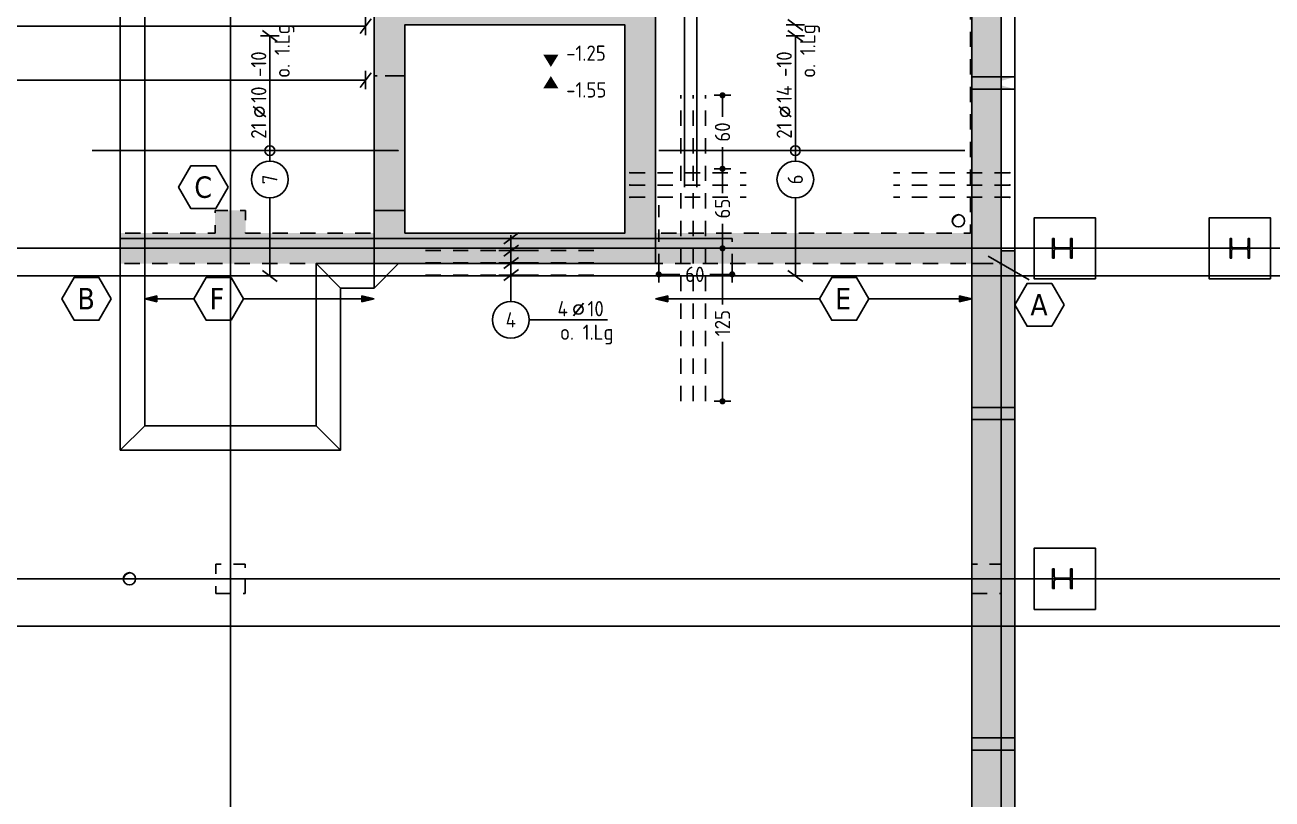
# Model space of a CAD drawing. Extents: x -7 to 291, y 0 to 252.
# Drawn here: x 141.71 to 151.9, y 189.34 to 195.66 of the extents above; entities that cross this region are included whole.
import ezdxf
from ezdxf.enums import TextEntityAlignment as Align

# ---------------------------------------------------------------- set-up
doc = ezdxf.new("R2010")
doc.units = 0
doc.header["$LTSCALE"] = 0.5
doc.header["$MEASUREMENT"] = 0
doc.header["$PDMODE"] = 2
for name, pattern in [('AUSGEZOGEN', [1000.01, 1000, 0.01]), ('DOT', [0.175, 0.05, -0.125]), ('HIDDEN', [0.375, 0.25, -0.125]), ('VERDECKT2', [0.1875, 0.125, -0.0625])]:
    doc.linetypes.add(name, pattern=pattern)
doc.layers.get('0').update_dxf_attribs({"linetype": 'CONTINUOUS'})
doc.layers.get('Defpoints').update_dxf_attribs({"linetype": 'CONTINUOUS'})
for name, color, linetype in [('0_H05', 11, 'CONTINUOUS'), ('0_H10', 13, 'CONTINUOUS'), ('ACHSEN', 7, 'CONTINUOUS'), ('BET-ANS', 7, 'CONTINUOUS'), ('BETON', 7, 'CONTINUOUS'), ('BETON-EG', 7, 'CONTINUOUS'), ('Brüstung', 7, 'CONTINUOUS'), ('DD', 7, 'CONTINUOUS'), ('DRUEBER', 7, 'CONTINUOUS'), ('HILFE', 7, 'CONTINUOUS'), ('HOLZ-VERD', 8, 'VERDECKT2'), ('koten', 7, 'CONTINUOUS'), ('MASSE', 7, 'CONTINUOUS'), ('RND', 7, 'CONTINUOUS'), ('SCHATTEN', 253, 'CONTINUOUS'), ('TEXT', 7, 'CONTINUOUS'), ('WD', 7, 'CONTINUOUS')]:
    doc.layers.add(name, color=color, linetype=linetype)
doc.layers.add('ANSICHTSFENSTER', color=7, linetype='CONTINUOUS', plot=False)
doc.styles.add('HELV', font='tahoma.ttf')
doc.styles.add('TXT', font='isocp.shx')
doc.dimstyles.new('DOT_I', dxfattribs={"dimscale": 0.5, "dimtxt": 0.25, "dimasz": 0.25, "dimexe": 0.1, "dimexo": 0.3, "dimgap": 0.1, "dimtad": 1, "dimdec": 3, "dimzin": 3, "dimtxsty": 'TXT', "dimblk": 'DOT', "dimblk1": 'DOT', "dimblk2": 'DOT', "dimsah": 1, "dimcen": 0.1, "dimse1": 1, "dimse2": 1, "dimazin": 0, "dimtfac": 1, "dimtdec": 4, "dimtix": 1, "dimtmove": 2, "dimatfit": 3, "dimldrblk": 'DOT', "dimfxl": 0.7, "dimfxlon": 1, "dimtvp": 1, "dimtolj": 1, "dimtzin": 0, "dimarcsym": 0})

# ---------------------------------------------------------------- blocks, each defined once
blk = doc.blocks.new('Stützen EG')
at = {"color": 0, "linetype": 'ByBlock', "flags": 128}
for points in [[(19.805, -43.445), (20.045, -43.445), (20.045, -43.205), (19.805, -43.205)], [(25.985, -43.445), (26.225, -43.445), (26.225, -43.205), (25.985, -43.205)]]:
    blk.add_lwpolyline(points, close=True, dxfattribs=at)
blk = doc.blocks.new('okrd_u')
at = {"layer": 'koten', "color": 7, "linetype": 'Continuous'}
blk.add_solid([(-0.125, -0.202), (0.125, -0.202), (0, 0)], dxfattribs=at)
at = {"layer": 'koten', "style": 'TXT'}
blk.add_attdef('OKRD', (0.25, -0.35), '', height=0.25, dxfattribs=at)
blk = doc.blocks.new('okrd_o')
at = {"layer": 'koten', "color": 7, "linetype": 'Continuous'}
blk.add_solid([(-0.125, 0.202), (0.125, 0.202), (0, 0)], dxfattribs=at)
at = {"layer": 'koten', "style": 'TXT'}
blk.add_attdef('OKRD', (0.25, 0.1), '', height=0.25, dxfattribs=at)
blk = doc.blocks.new('Beton UG')
at = {"color": 0, "linetype": 'ByBlock'}
for points in [[(20.975, -16.325), (23.275, -16.325), (23.275, -14.125), (20.975, -14.125)], [(21.225, -16.075), (23.025, -16.075), (23.025, -14.375), (21.225, -14.375)]]:
    blk.add_lwpolyline(points, close=True, dxfattribs=at)
blk = doc.blocks.new('DD01')
at = {"color": 0, "linetype": 'ByBlock'}
for centre in [(25.75, -40.275), (18.975, -43.2)]:
    blk.add_circle(centre, 0.05, dxfattribs=at)
at = {"layer": 'SCHATTEN', "color": 15, "linetype": 'AUSGEZOGEN'}
for points in [[(25.785, -40.24, 0, 0, 0), (25.785, -40.24, 0, 0.00163, 0), (25.78, -40.236, 0.00163, 0.00324, 0), (25.774, -40.233, 0.00324, 0.00478, 0), (25.768, -40.231, 0.00478, 0.00625, 0), (25.762, -40.23, 0.00625, 0.00761, 0), (25.756, -40.229, 0.00761, 0.00884, 0), (25.75, -40.229, 0.00884, 0.00992, 0), (25.744, -40.23, 0.00992, 0.0108, 0), (25.738, -40.232, 0.0108, 0.0115, 0), (25.733, -40.234, 0.0115, 0.0121, 0), (25.728, -40.237, 0.0121, 0.0124, 0), (25.723, -40.24, 0.0124, 0.0125, 0), (25.719, -40.244, 0.0125, 0.0124, 0), (25.715, -40.248, 0.0124, 0.0121, 0), (25.712, -40.253, 0.0121, 0.0115, 0), (25.709, -40.258, 0.0115, 0.0108, 0), (25.707, -40.263, 0.0108, 0.00992, 0), (25.705, -40.269, 0.00992, 0.00884, 0), (25.704, -40.275, 0.00884, 0.00761, 0), (25.704, -40.281, 0.00761, 0.00625, 0), (25.705, -40.287, 0.00625, 0.00478, 0), (25.706, -40.293, 0.00478, 0.00324, 0), (25.708, -40.299, 0.00324, 0.00163, 0), (25.711, -40.305, 0.00163, 0, 0)], [(19.01, -43.165, 0, 0, 0), (19.01, -43.165, 0, 0.00163, 0), (19.005, -43.161, 0.00163, 0.00324, 0), (18.999, -43.158, 0.00324, 0.00478, 0), (18.993, -43.156, 0.00478, 0.00625, 0), (18.987, -43.155, 0.00625, 0.00761, 0), (18.981, -43.154, 0.00761, 0.00884, 0), (18.975, -43.154, 0.00884, 0.00992, 0), (18.969, -43.155, 0.00992, 0.0108, 0), (18.963, -43.157, 0.0108, 0.0115, 0), (18.958, -43.159, 0.0115, 0.0121, 0), (18.953, -43.162, 0.0121, 0.0124, 0), (18.948, -43.165, 0.0124, 0.0125, 0), (18.944, -43.169, 0.0125, 0.0124, 0), (18.94, -43.173, 0.0124, 0.0121, 0), (18.937, -43.178, 0.0121, 0.0115, 0), (18.934, -43.183, 0.0115, 0.0108, 0), (18.932, -43.188, 0.0108, 0.00992, 0), (18.93, -43.194, 0.00992, 0.00884, 0), (18.929, -43.2, 0.00884, 0.00761, 0), (18.929, -43.206, 0.00761, 0.00625, 0), (18.93, -43.212, 0.00625, 0.00478, 0), (18.931, -43.218, 0.00478, 0.00324, 0), (18.933, -43.224, 0.00324, 0.00163, 0), (18.936, -43.23, 0.00163, 0, 0)]]:
    blk.add_lwpolyline(points, format="xyseb", dxfattribs=at)
blk = doc.blocks.new('WD01')
at = {"color": 0, "linetype": 'ByBlock'}
for points in [[(19.56, -33.8), (19.91, -33.8), (19.91, -33.7), (19.56, -33.7)], [(19.56, -36.5), (19.91, -36.5), (19.91, -36.4), (19.56, -36.4)], [(19.56, -39.2), (19.91, -39.2), (19.91, -39.1), (19.56, -39.1)]]:
    blk.add_lwpolyline(points, close=True, dxfattribs=at)
at = {"layer": 'WD', "color": 15, "linetype": 'AUSGEZOGEN'}
for points in [[(19.56, -33.7), (19.91, -33.7), (19.91, -33.8), (19.56, -33.8)], [(19.56, -36.4), (19.91, -36.4), (19.91, -36.5), (19.56, -36.5)], [(19.56, -39.1), (19.91, -39.1), (19.91, -39.2), (19.56, -39.2)]]:
    blk.add_solid(points, dxfattribs=at)
blk = doc.blocks.new('Beton EG Brüstung')
at = {"color": 0, "linetype": 'ByBlock'}
for points in [[(-2.825, 0), (-2.825, -0.24), (-2.72, -0.24), (-2.72, -0.35), (-24.53, -0.35), (-24.53, 17.09), (-18.82, 17.09), (-18.82, 16.74), (-24.18, 16.74), (-24.18, 0)], [(-2.39, 4.635), (-1.29, 4.635), (-1.29, 4.885), (-2.39, 4.885)]]:
    blk.add_lwpolyline(points, close=True, dxfattribs=at)
blk = doc.blocks.new('Beton EG')
at = {"color": 0, "linetype": 'ByBlock', "flags": 128}
blk.add_lwpolyline([(25.91, 6.17), (25.91, 0.25), (23.335, 0.25), (23.335, 2.2), (21.035, 2.2), (21.035, 1.535), (21.285, 1.535), (21.285, 1.95), (23.085, 1.95), (23.085, 0.25), (21.285, 0.25), (21.285, 0.435), (21.035, 0.435), (21.035, 0.25), (19.985, 0.25), (19.985, 0.435), (19.735, 0.435), (19.735, 0.25), (18.96, 0.25), (18.96, 0), (26.16, 0), (26.16, 6.17)], close=True, dxfattribs=at)
blk = doc.blocks.new('lei_gre')
at = {"layer": 'RND', "color": 7, "linetype": 'Continuous'}
for p, q in [((-0.09, -0.12), (0.09, 0.12)), ((0, 0.15), (0, -0.15))]:
    blk.add_line(p, q, dxfattribs=at)
blk = doc.blocks.new('DOT')
at = {"color": 0, "linetype": 'ByBlock'}
for p, q in [((0, 0), (-1, 0)), ((0, 0.54), (0, -0.54))]:
    blk.add_line(p, q, dxfattribs=at)
at = {"color": 0, "linetype": 'ByBlock', "const_width": 0.2}
blk.add_lwpolyline([(-0.1, 0, 1), (0.1, 0, 1)], format="xyb", close=True, dxfattribs=at)
blk = doc.blocks.new('*D133')
at = {"layer": 'Defpoints', "color": 0, "linetype": 'AUSGEZOGEN', "transparency": 16777216}
for p in [(147.413, 193.837), (147.413, 192.587), (147.413, 192.587)]:
    blk.add_point(p, dxfattribs=at)
at = {"layer": 'MASSE', "color": 0, "linetype": 'AUSGEZOGEN', "lineweight": -2, "transparency": 16777216}
for p, q in [((147.413, 193.712), (147.413, 193.379)), ((147.413, 192.712), (147.413, 193.073))]:
    blk.add_line(p, q, dxfattribs=at)
at = {"layer": 'MASSE', "color": 0, "linetype": 'AUSGEZOGEN', "lineweight": -2, "transparency": 16777216, "xscale": 0.125, "yscale": 0.125, "zscale": 0.125}
for p, rotation in [((147.413, 193.837), 90), ((147.413, 192.587), 270)]:
    blk.add_blockref('DOT', p, dxfattribs=dict(at, rotation=rotation))
at = {"layer": 'MASSE', "color": 0, "linetype": 'AUSGEZOGEN', "transparency": 16777216, "insert": (147.413, 193.226), "char_height": 0.125, "attachment_point": 5, "rotation": 90, "style": 'TXT'}
blk.add_mtext('\\A1;125', dxfattribs=at)
blk = doc.blocks.new('*D134')
at = {"layer": 'Defpoints', "color": 0, "linetype": 'AUSGEZOGEN', "transparency": 16777216}
for p in [(147.413, 194.487), (147.413, 193.837), (147.413, 193.837)]:
    blk.add_point(p, dxfattribs=at)
at = {"layer": 'MASSE', "color": 0, "linetype": 'AUSGEZOGEN', "lineweight": -2, "transparency": 16777216}
for p, q in [((147.413, 194.362), (147.413, 194.287)), ((147.413, 193.962), (147.413, 194.037))]:
    blk.add_line(p, q, dxfattribs=at)
at = {"layer": 'MASSE', "color": 0, "linetype": 'AUSGEZOGEN', "lineweight": -2, "transparency": 16777216, "xscale": 0.125, "yscale": 0.125, "zscale": 0.125}
for p, rotation in [((147.413, 194.487), 90), ((147.413, 193.837), 270)]:
    blk.add_blockref('DOT', p, dxfattribs=dict(at, rotation=rotation))
at = {"layer": 'MASSE', "color": 0, "linetype": 'AUSGEZOGEN', "transparency": 16777216, "insert": (147.413, 194.162), "char_height": 0.125, "attachment_point": 5, "rotation": 90, "style": 'TXT'}
blk.add_mtext('\\A1;65', dxfattribs=at)
blk = doc.blocks.new('*D135')
at = {"layer": 'Defpoints', "color": 0, "linetype": 'AUSGEZOGEN', "transparency": 16777216}
for p in [(147.413, 195.087), (147.413, 194.487), (147.413, 194.487)]:
    blk.add_point(p, dxfattribs=at)
at = {"layer": 'MASSE', "color": 0, "linetype": 'AUSGEZOGEN', "lineweight": -2, "transparency": 16777216}
for p, q in [((147.413, 194.962), (147.413, 194.91)), ((147.413, 194.612), (147.413, 194.664))]:
    blk.add_line(p, q, dxfattribs=at)
at = {"layer": 'MASSE', "color": 0, "linetype": 'AUSGEZOGEN', "lineweight": -2, "transparency": 16777216, "xscale": 0.125, "yscale": 0.125, "zscale": 0.125}
for p, rotation in [((147.413, 195.087), 90), ((147.413, 194.487), 270)]:
    blk.add_blockref('DOT', p, dxfattribs=dict(at, rotation=rotation))
at = {"layer": 'MASSE', "color": 0, "linetype": 'AUSGEZOGEN', "transparency": 16777216, "insert": (147.413, 194.787), "char_height": 0.125, "attachment_point": 5, "rotation": 90, "style": 'TXT'}
blk.add_mtext('\\A1;60', dxfattribs=at)
blk = doc.blocks.new('*D137')
at = {"layer": 'Defpoints', "color": 0, "linetype": 'AUSGEZOGEN', "transparency": 16777216}
for p in [(146.892, 193.624), (146.892, 193.624), (147.492, 193.624)]:
    blk.add_point(p, dxfattribs=at)
at = {"layer": 'MASSE', "color": 0, "linetype": 'AUSGEZOGEN', "lineweight": -2, "transparency": 16777216}
for p, q in [((147.017, 193.624), (147.065, 193.624)), ((147.367, 193.624), (147.31, 193.624))]:
    blk.add_line(p, q, dxfattribs=at)
at = {"layer": 'MASSE', "color": 0, "linetype": 'AUSGEZOGEN', "lineweight": -2, "transparency": 16777216, "xscale": 0.125, "yscale": 0.125, "zscale": 0.125, "rotation": 180}
blk.add_blockref('DOT', (146.892, 193.624), dxfattribs=at)
at = {"layer": 'MASSE', "color": 0, "linetype": 'AUSGEZOGEN', "lineweight": -2, "transparency": 16777216, "xscale": 0.125, "yscale": 0.125, "zscale": 0.125}
blk.add_blockref('DOT', (147.492, 193.624), dxfattribs=at)
at = {"layer": 'MASSE', "color": 0, "linetype": 'AUSGEZOGEN', "transparency": 16777216, "insert": (147.187, 193.624), "char_height": 0.125, "attachment_point": 5, "style": 'TXT'}
blk.add_mtext('\\A1;60', dxfattribs=at)
blk = doc.blocks.new('RND_LEI')
at = {"layer": 'RND', "color": 7, "linetype": 'Continuous'}
blk.add_line((1.022, 0.066), (1.19, 0.27), dxfattribs=at)
for centre, radius in [((0, 0), 0.3), ((1.106, 0.168), 0.075)]:
    blk.add_circle(centre, radius, dxfattribs=at)
at = {"layer": 'RND', "color": 7, "linetype": 'Continuous', "style": 'TXT'}
blk.add_attdef('ANZ', text='', height=0.25, dxfattribs=at).set_placement((0.931, 0.057), align=Align.RIGHT)
for tag, p in [('DUM', (1.253, 0.057)), ('ABSTD', (1.674, 0.057)), ('POSTXT', (0.374, -0.327))]:
    blk.add_attdef(tag, p, '', height=0.25, dxfattribs=at)
blk.add_attdef('POSL', text='', height=0.25, dxfattribs=at).set_placement((0, 0), align=Align.MIDDLE)
blk = doc.blocks.new('Achsen Gründung')
at = {"color": 0, "linetype": 'ByBlock', "lineweight": -2}
for p, q in [((19.8, 4.445), (19.8, -67.066)), ((26.1, 4.445), (26.1, -67.066)), ((-5.4, -40.5), (29.493, -40.5)), ((-5.4, -43.2), (29.493, -43.2))]:
    blk.add_line(p, q, dxfattribs=at)
blk = doc.blocks.new('106486')
at = {"layer": 'RND', "color": 1, "linetype": 'HIDDEN'}
for points in [[(-0.7, 0), (-0.1, 0)], [(0.1, 0), (0.7, 0)]]:
    blk.add_lwpolyline(points, dxfattribs=at)
at = {"layer": 'RND', "color": 1, "linetype": 'AUSGEZOGEN'}
blk.add_lwpolyline([(-0.1, 0), (0.1, 0)], dxfattribs=at)
blk = doc.blocks.new('Pfeillinie')
at = {"layer": 'TEXT', "linetype": 'Continuous'}
blk.add_hatch(color=7, dxfattribs=at).paths.add_polyline_path([(0, 0), (-0.8, 0.2), (-0.8, 0), (-0.8, -0.2)])
at = {"layer": 'TEXT', "color": 7, "linetype": 'Continuous'}
for p, q in [((-0.8, 0), (-0.8, 0.2)), ((-0.8, 0.2), (0, 0)), ((-0.8, 0), (-0.8, -0.2)), ((-0.8, -0.2), (0, 0))]:
    blk.add_line(p, q, dxfattribs=at)

msp = doc.modelspace()

# ---------------------------------------------------------------- hatches: boundary and pattern name
at = {"layer": '0_H05', "linetype": 'ByBlock'}
h = msp.add_hatch(color=256, dxfattribs=at)
h.paths.add_polyline_path([(149.691, 199.882), (149.691, 200.932), (149.441, 200.932), (149.441, 199.882)])
h.paths.add_polyline_path([(149.691, 203.392), (149.691, 204.442), (149.441, 204.442), (149.441, 203.392)])
h.paths.add_polyline_path([(149.451, 210.162), (149.691, 210.162), (149.691, 210.057), (149.801, 210.057), (149.801, 229.167), (142.641, 229.167), (142.641, 228.817), (149.451, 228.817)])
h.paths.add_polyline_path([(149.451, 193.712), (149.691, 193.712), (149.691, 193.817), (149.801, 193.817), (149.801, 172.007), (132.361, 172.007), (132.361, 177.717), (132.711, 177.717), (132.711, 172.357), (149.451, 172.357)])
h.paths.add_polyline_path([(132.146, 196.662), (132.591, 196.662), (132.591, 204.512), (132.146, 204.512)])
h.paths.add_polyline_path([(144.816, 194.147), (144.816, 195.247), (144.566, 195.247), (144.566, 194.147)])
h.paths.add_polyline_path([(132.716, 191.057), (132.716, 193.712), (132.366, 193.712), (132.366, 191.057)], flags=17)
h.paths.add_polyline_path([(140.566, 204.762), (138.891, 204.762), (138.891, 204.512), (140.566, 204.512)])
h.paths.add_polyline_path([(140.566, 196.662), (138.116, 196.662), (138.116, 196.412), (140.566, 196.412)])
at = {"layer": '0_H10', "linetype": 'AUSGEZOGEN'}
h = msp.add_hatch(color=256, dxfattribs=at)
h.paths.add_polyline_path([(136.261, 202.062), (137.311, 202.062), (137.311, 201.812), (136.261, 201.812)])
h.paths.add_polyline_path([(136.261, 199.362), (137.311, 199.362), (137.311, 199.112), (136.261, 199.112)])
h.paths.add_polyline_path([(140.566, 201.812), (140.816, 201.812), (140.816, 204.762), (140.566, 204.762)])
h.paths.add_polyline_path([(132.466, 204.512), (138.891, 204.512), (138.891, 204.762), (132.466, 204.762)])
h.paths.add_polyline_path([(140.566, 196.412), (140.816, 196.412), (140.816, 199.362), (140.566, 199.362)])
h.paths.add_polyline_path([(123.531, 196.237), (123.831, 196.237), (123.831, 201.087), (123.531, 201.087)])
h.paths.add_polyline_path([(119.931, 203.377), (123.831, 203.377), (123.831, 207.462), (123.531, 207.462), (123.531, 207.182), (122.621, 207.182), (122.621, 206.932), (123.531, 206.932), (123.531, 203.627), (119.931, 203.627)])
h.paths.add_polyline_path([(129.766, 193.712), (130.016, 193.712), (130.016, 193.962), (129.766, 193.962)])
h.paths.add_polyline_path([(123.531, 193.687), (123.831, 193.687), (123.831, 194.437), (123.531, 194.437)])
h.paths.add_polyline_path([(148.166, 207.462), (146.011, 207.462), (146.011, 207.212), (148.166, 207.212)], flags=17)
h.paths.add_polyline_path([(143.516, 205.662), (143.516, 207.212), (144.876, 207.212), (144.876, 207.462), (143.266, 207.462), (143.266, 205.662)], flags=17)
h.paths.add_polyline_path([(149.441, 199.882), (149.441, 193.962), (146.866, 193.962), (146.866, 195.912), (144.566, 195.912), (144.566, 195.247), (144.816, 195.247), (144.816, 195.662), (146.616, 195.662), (146.616, 193.962), (144.816, 193.962), (144.816, 194.147), (144.566, 194.147), (144.566, 193.962), (143.516, 193.962), (143.516, 194.147), (143.266, 194.147), (143.266, 193.962), (142.491, 193.962), (142.491, 193.712), (149.691, 193.712), (149.691, 199.882)])
h.paths.add_polyline_path([(149.691, 200.932), (149.691, 203.392), (149.441, 203.392), (149.441, 200.932)])
h.paths.add_polyline_path([(149.691, 204.442), (149.691, 207.462), (149.301, 207.462), (149.301, 207.212), (149.441, 207.212), (149.441, 204.762), (143.266, 204.762), (143.266, 204.412), (143.516, 204.412), (143.516, 204.512), (149.441, 204.512), (149.441, 204.442)])
h.paths.add_polyline_path([(151.586, 196.387), (151.836, 196.387), (151.836, 204.787), (151.586, 204.787)])
h.paths.add_polyline_path([(143.516, 200.882), (143.266, 200.882), (143.266, 203.402), (143.516, 203.402)])
h.paths.add_polyline_path([(129.766, 207.212), (130.016, 207.212), (130.016, 207.462), (129.766, 207.462)])
h.paths.add_polyline_path([(143.516, 197.497), (143.266, 197.497), (143.266, 199.872), (143.516, 199.872)], flags=17)
h.paths.add_polyline_path([(129.766, 196.412), (130.016, 196.412), (130.016, 196.662), (129.766, 196.662)])
h.paths.add_polyline_path([(125.266, 196.412), (125.516, 196.412), (125.516, 196.662), (125.266, 196.662)])
h.paths.add_polyline_path([(125.266, 204.512), (125.516, 204.512), (125.516, 204.762), (125.266, 204.762)])
h.paths.add_polyline_path([(129.766, 204.512), (130.016, 204.512), (130.016, 204.762), (129.766, 204.762)])
h.paths.add_polyline_path([(132.466, 196.412), (138.116, 196.412), (138.116, 196.662), (132.466, 196.662)])
h.paths.add_polyline_path([(125.266, 207.212), (125.516, 207.212), (125.516, 207.462), (125.266, 207.462)])
h.paths.add_polyline_path([(123.531, 209.912), (123.831, 209.912), (123.831, 210.162), (123.531, 210.162)])
h.paths.add_polyline_path([(129.766, 209.912), (130.016, 209.912), (130.016, 210.162), (129.766, 210.162)])
h.paths.add_polyline_path([(132.466, 209.912), (132.716, 209.912), (132.716, 210.162), (132.466, 210.162)])
h.paths.add_polyline_path([(140.566, 209.912), (140.816, 209.912), (140.816, 210.162), (140.566, 210.162)])
h.paths.add_polyline_path([(142.491, 209.912), (146.076, 209.912), (146.076, 210.162), (142.491, 210.162)])
h.paths.add_polyline_path([(147.211, 209.912), (149.691, 209.912), (149.691, 210.162), (147.211, 210.162)])
h.paths.add_polyline_path([(132.466, 193.712), (132.716, 193.712), (132.716, 193.962), (132.466, 193.962)])
h.paths.add_polyline_path([(140.566, 193.712), (140.816, 193.712), (140.816, 193.962), (140.566, 193.962)])
h.paths.add_polyline_path([(135.166, 193.712), (135.416, 193.712), (135.416, 193.962), (135.166, 193.962)])
h.paths.add_polyline_path([(137.866, 193.712), (138.116, 193.712), (138.116, 193.962), (137.866, 193.962)])
h.paths.add_polyline_path([(135.166, 209.912), (135.416, 209.912), (135.416, 210.162), (135.166, 210.162)])
h.paths.add_polyline_path([(137.866, 209.912), (138.116, 209.912), (138.116, 210.162), (137.866, 210.162)])
h.paths.add_polyline_path([(140.566, 207.212), (140.816, 207.212), (140.816, 207.462), (140.566, 207.462)])
h.paths.add_polyline_path([(132.466, 207.212), (132.716, 207.212), (132.716, 207.462), (132.466, 207.462)])
h.paths.add_polyline_path([(119.931, 206.932), (120.766, 206.932), (120.766, 207.182), (119.931, 207.182)], flags=17)
h.paths.add_polyline_path([(119.761, 209.912), (120.001, 209.912), (120.001, 210.162), (119.761, 210.162)])
h.paths.add_polyline_path([(119.761, 207.252), (120.001, 207.252), (120.001, 207.542), (119.761, 207.542)])

# ---------------------------------------------------------------- linework, layer by layer
at = {"color": 0, "linetype": 'ByBlock'}
for points in [[(150.111, 193.757), (150.111, 193.917), (150.124, 193.917), (150.124, 193.856, 0.4142136), (150.139, 193.841), (150.243, 193.841, 0.4142136), (150.258, 193.856), (150.258, 193.917), (150.271, 193.917), (150.271, 193.757), (150.258, 193.757), (150.258, 193.818, 0.4142136), (150.243, 193.833), (150.139, 193.833, 0.4142136), (150.124, 193.818), (150.124, 193.757)], [(151.561, 193.757), (151.561, 193.917), (151.574, 193.917), (151.574, 193.856, 0.4142136), (151.589, 193.841), (151.693, 193.841, 0.4142136), (151.708, 193.856), (151.708, 193.917), (151.721, 193.917), (151.721, 193.757), (151.708, 193.757), (151.708, 193.818, 0.4142136), (151.693, 193.833), (151.589, 193.833, 0.4142136), (151.574, 193.818), (151.574, 193.757)], [(150.111, 191.057), (150.111, 191.217), (150.124, 191.217), (150.124, 191.156, 0.4142136), (150.139, 191.141), (150.243, 191.141, 0.4142136), (150.258, 191.156), (150.258, 191.217), (150.271, 191.217), (150.271, 191.057), (150.258, 191.057), (150.258, 191.118, 0.4142136), (150.243, 191.133), (150.139, 191.133, 0.4142136), (150.124, 191.118), (150.124, 191.057)]]:
    msp.add_lwpolyline(points, format="xyb", close=True, dxfattribs=at)
at = {"layer": 'ANSICHTSFENSTER', "color": 2, "linetype": 'AUSGEZOGEN'}
msp.add_lwpolyline([(110.622, 190.75), (157.0199, 190.75), (157.0199, 212.1221), (110.622, 212.1221)], close=True, dxfattribs=at)
at = {"layer": 'BET-ANS'}
for p, q in [((144.091, 193.712), (144.291, 193.512)), ((144.766, 193.712), (144.566, 193.512)), ((142.691, 192.387), (142.491, 192.187)), ((144.091, 192.387), (144.291, 192.187))]:
    msp.add_line(p, q, dxfattribs=at)
at = {"layer": 'BET-ANS', "color": 7, "linetype": 'AUSGEZOGEN'}
for points in [[(123.531, 193.612), (132.366, 193.612), (132.366, 190.402), (139.956, 190.402), (139.956, 183.772), (132.361, 183.772), (132.361, 172.007), (149.801, 172.007), (149.801, 196.087), (151.211, 196.087), (151.211, 195.887), (152.211, 195.887), (152.211, 205.287), (151.211, 205.287), (151.211, 205.087), (149.801, 205.087), (149.801, 229.167)], [(149.451, 172.357), (149.451, 196.087), (149.151, 196.087), (149.151, 196.987), (149.451, 196.987), (149.451, 198.787), (149.151, 198.787), (149.151, 199.687), (149.451, 199.687), (149.451, 201.487), (149.151, 201.487), (149.151, 202.387), (149.451, 202.387), (149.451, 204.187), (149.151, 204.187), (149.151, 205.087), (149.451, 205.087), (149.451, 228.817)]]:
    msp.add_lwpolyline(points, dxfattribs=at)
at = {"layer": 'BET-ANS'}
for points in [[(142.491, 192.187), (144.291, 192.187), (144.291, 193.512), (144.566, 193.512), (144.566, 196.112), (144.291, 196.112), (144.291, 210.937), (142.491, 210.937)], [(142.691, 192.387), (144.091, 192.387), (144.091, 193.712), (144.566, 193.712), (144.566, 195.912), (144.091, 195.912), (144.091, 210.737), (142.691, 210.737)], [(150.461, 193.587), (150.461, 194.087), (149.961, 194.087), (149.961, 193.587)], [(151.891, 193.587), (151.891, 194.087), (151.391, 194.087), (151.391, 193.587)], [(150.461, 190.887), (150.461, 191.387), (149.961, 191.387), (149.961, 190.887)]]:
    msp.add_lwpolyline(points, close=True, dxfattribs=at)
at = {"layer": 'DRUEBER', "color": 7, "linetype": 'HIDDEN'}
for points in [[(144.566, 195.912), (144.566, 193.712), (146.866, 193.712), (146.866, 195.912)], [(144.816, 195.662), (144.816, 193.962), (146.616, 193.962), (146.616, 195.662)]]:
    msp.add_lwpolyline(points, close=True, dxfattribs=at)
at = {"layer": 'HILFE', "color": 254, "linetype": 'AUSGEZOGEN', "true_color": 0xd7ebd2}
msp.add_xline((25.8724, 193.612), (1, 0), dxfattribs=at)
at = {"layer": 'MASSE', "color": 7, "linetype": 'DOT'}
for p, q in [((146.8925, 193.6911), (146.8925, 194.1907)), ((147.4925, 193.6911), (147.4925, 193.918))]:
    msp.add_line(p, q, dxfattribs=at)
at = {"layer": 'RND', "color": 7, "linetype": 'AUSGEZOGEN'}
for p, q in [((135.1964, 195.653), (144.496, 195.653)), ((143.7135, 194.5496), (143.7135, 195.5725)), ((148.0082, 194.5496), (148.0082, 195.5725)), ((135.1964, 195.211), (144.496, 195.211)), ((143.7135, 193.612), (143.7135, 194.2496)), ((148.0082, 193.612), (148.0082, 194.2496)), ((145.8333, 193.2527), (146.4733, 193.2527))]:
    msp.add_line(p, q, dxfattribs=at)
at = {"layer": 'RND', "color": 102, "linetype": 'AUSGEZOGEN'}
msp.add_line((145.6833, 193.9437), (145.6833, 193.4027), dxfattribs=at)
at = {"layer": 'RND', "color": 1, "linetype": 'AUSGEZOGEN'}
for points in [[(147.2033, 194.337), (147.2033, 204.337)], [(147.1033, 200.437), (147.1033, 194.337)], [(142.261, 194.6352), (144.761, 194.6352)], [(146.8925, 194.6352), (149.3925, 194.6352)], [(142.4925, 193.9181), (147.4925, 193.918)]]:
    msp.add_lwpolyline(points, dxfattribs=at)
at = {"layer": 'RND', "color": 3, "linetype": 'HIDDEN'}
for points in [[(147.0733, 192.587), (147.0733, 195.087)], [(147.1733, 192.587), (147.1733, 195.087)], [(147.2733, 192.587), (147.2733, 195.087)], [(146.656, 194.4542), (147.606, 194.4542)], [(149.761, 194.4542), (148.811, 194.4542)], [(146.656, 194.3542), (147.606, 194.3542)], [(149.761, 194.3542), (148.811, 194.3542)], [(146.656, 194.2542), (147.606, 194.2542)], [(149.761, 194.2542), (148.811, 194.2542)]]:
    msp.add_lwpolyline(points, dxfattribs=at)
at = {"layer": 'RND', "color": 7, "linetype": 'AUSGEZOGEN', "const_width": 0.007}
msp.add_lwpolyline([(144.7575, 194.6352, 1), (144.7645, 194.6352, 1)], format="xyb", close=True, dxfattribs=at)
at = {"layer": 'RND', "color": 3, "linetype": 'AUSGEZOGEN', "const_width": 0.008}
for points in [[(146.656, 194.4582, 1), (146.656, 194.4502, 1)], [(146.656, 194.3582, 1), (146.656, 194.3502, 1)], [(146.656, 194.2582, 1), (146.656, 194.2502, 1)]]:
    msp.add_lwpolyline(points, format="xyb", close=True, dxfattribs=at)
at = {"layer": 'RND', "color": 3, "linetype": 'HIDDEN', "const_width": 0.008}
for points in [[(149.761, 194.4582, -1), (149.761, 194.4502, -1)], [(149.761, 194.3582, -1), (149.761, 194.3502, -1)], [(149.761, 194.2582, -1), (149.761, 194.2502, -1)]]:
    msp.add_lwpolyline(points, format="xyb", close=True, dxfattribs=at)
at = {"layer": 'RND', "color": 102, "linetype": 'AUSGEZOGEN'}
for points in [[(142.691, 193.4247), (143.0931, 193.4247)], [(143.4973, 193.4247), (144.566, 193.4247)], [(146.866, 193.4247), (148.2053, 193.4247)], [(148.6095, 193.4247), (149.451, 193.4247)]]:
    msp.add_lwpolyline(points, dxfattribs=at)
at = {"layer": 'RND', "color": 7, "linetype": 'AUSGEZOGEN'}
for centre in [(143.7135, 194.6352), (148.0082, 194.6352)]:
    msp.add_circle(centre, 0.04, dxfattribs=at)
at = {"layer": 'TEXT', "color": 1, "linetype": 'AUSGEZOGEN'}
msp.add_line((149.5836, 193.772), (149.9184, 193.5787), dxfattribs=at)
for points in [[(143.3723, 194.3362), (143.2713, 194.5113), (143.0692, 194.5113), (142.9681, 194.3362), (143.0692, 194.1612), (143.2713, 194.1612)], [(142.4176, 193.4247), (142.3166, 193.5997), (142.1145, 193.5997), (142.0134, 193.4247), (142.1145, 193.2496), (142.3166, 193.2496)], [(143.4973, 193.4247), (143.3963, 193.5997), (143.1942, 193.5997), (143.0931, 193.4247), (143.1942, 193.2496), (143.3963, 193.2496)], [(148.6095, 193.4247), (148.5085, 193.5997), (148.3064, 193.5997), (148.2053, 193.4247), (148.3064, 193.2496), (148.5085, 193.2496)], [(150.2052, 193.3754), (150.1042, 193.5504), (149.9021, 193.5504), (149.801, 193.3754), (149.9021, 193.2003), (150.1042, 193.2003)]]:
    msp.add_lwpolyline(points, close=True, dxfattribs=at)

# ---------------------------------------------------------------- block references
at = {"layer": 'ACHSEN', "color": 140, "linetype": 'AUSGEZOGEN'}
msp.add_blockref('Achsen Gründung', (123.591, 234.337), dxfattribs=at)
at = {"layer": 'BETON', "color": 6, "linetype": 'AUSGEZOGEN'}
msp.add_blockref('Beton UG', (123.591, 210.037), dxfattribs=at)
at = {"layer": 'BETON-EG', "color": 7, "linetype": 'HIDDEN'}
msp.add_blockref('Beton EG', (123.531, 193.712), dxfattribs=at)
at = {"layer": 'Brüstung', "color": 9, "linetype": 'HIDDEN', "rotation": 89.99999999999999}
msp.add_blockref('Beton EG Brüstung', (149.451, 196.5369), dxfattribs=at)
at = {"layer": 'DD', "color": 7, "linetype": 'Continuous'}
msp.add_blockref('DD01', (123.591, 234.337), dxfattribs=at)
at = {"layer": 'HOLZ-VERD', "color": 9, "linetype": 'HIDDEN'}
msp.add_blockref('Stützen EG', (123.466, 234.462), dxfattribs=at)
at = {"layer": 'koten', "color": 1, "linetype": 'AUSGEZOGEN', "xscale": 0.5, "yscale": 0.5, "zscale": 0.5}
for name, p, values in [('okrd_o', (146.0102, 195.3191), {'OKRD': '-1.25'}), ('okrd_u', (146.0102, 195.2441), {'OKRD': '-1.55'})]:
    msp.add_blockref(name, p, dxfattribs=at).add_auto_attribs(values)
at = {"layer": 'RND', "color": 7, "linetype": 'AUSGEZOGEN', "xscale": 0.5, "yscale": 0.5, "zscale": 0.5}
for p in [(144.496, 195.653), (144.496, 195.211)]:
    msp.add_blockref('lei_gre', p, dxfattribs=at)
at = {"layer": 'RND', "color": 7, "linetype": 'AUSGEZOGEN', "yscale": 0.5, "zscale": 0.5, "rotation": 90}
for p, xscale in [((148.0082, 195.662), 0.5), ((143.7135, 195.5725), 0.5), ((148.0082, 195.5725), 0.5), ((145.6855, 193.918), -0.5), ((145.6855, 193.818), -0.5), ((145.6855, 193.718), -0.5), ((143.7135, 193.612), 0.5), ((145.6855, 193.618), -0.5), ((148.0082, 193.612), 0.5)]:
    msp.add_blockref('lei_gre', p, dxfattribs=dict(at, xscale=xscale))
at = {"layer": 'RND', "color": 7, "linetype": 'AUSGEZOGEN', "xscale": 0.5, "yscale": 0.5, "zscale": 0.5, "rotation": 90}
for p, values in [((143.7135, 194.3996), {'POSL': '7', 'DUM': '10', 'ANZ': '21', 'ABSTD': '-10', 'POSTXT': '         o. 1.Lg'}), ((148.0082, 194.3996), {'POSL': '6', 'DUM': '14', 'ANZ': '21', 'ABSTD': '-10', 'POSTXT': '         o. 1.Lg'})]:
    msp.add_blockref('RND_LEI', p, dxfattribs=at).add_auto_attribs(values)
at = {"layer": 'RND', "color": 1, "linetype": 'AUSGEZOGEN'}
for p in [(145.6855, 193.818), (145.6855, 193.718), (145.6855, 193.618)]:
    msp.add_blockref('106486', p, dxfattribs=at)
at = {"layer": 'RND', "color": 102, "linetype": 'AUSGEZOGEN', "yscale": 0.125, "zscale": 0.125, "rotation": 180}
for p, xscale in [((142.691, 193.4247), 0.125), ((144.566, 193.4247), -0.125), ((146.866, 193.4247), 0.125), ((149.451, 193.4247), -0.125)]:
    msp.add_blockref('Pfeillinie', p, dxfattribs=dict(at, xscale=xscale))
at = {"layer": 'RND', "color": 7, "linetype": 'AUSGEZOGEN', "xscale": 0.5, "yscale": 0.5, "zscale": 0.5}
msp.add_blockref('RND_LEI', (145.6833, 193.2527), dxfattribs=at).add_auto_attribs({'POSL': '4', 'DUM': '10', 'ANZ': '4', 'POSTXT': '   o. 1.Lg'})
at = {"layer": 'WD', "color": 0, "linetype": 'ByBlock'}
msp.add_blockref('WD01', (129.891, 228.937), dxfattribs=at)

# ---------------------------------------------------------------- texts
at = {"layer": 'TEXT', "color": 1, "linetype": 'AUSGEZOGEN', "style": 'HELV'}
for s, p in [('C', (143.0964, 194.2494)), ('B', (142.1417, 193.3378)), ('F', (143.2214, 193.3378)), ('E', (148.3335, 193.3378)), ('A', (149.9292, 193.2885))]:
    msp.add_text(s, height=0.175, dxfattribs=at).set_placement(p)

# ---------------------------------------------------------------- dimensions: what is measured, and where the dimension line sits
at = {"layer": 'MASSE', "color": 7, "linetype": 'AUSGEZOGEN'}
for base, p1, p2, picture, middle in [((147.4134, 194.487), (147.4134, 195.087), (147.4134, 194.487), '*D135', (147.4134, 194.787)), ((147.4134, 193.837), (147.4134, 194.487), (147.4134, 193.837), '*D134', (147.4134, 194.162)), ((147.4134, 192.587), (147.4134, 193.837), (147.4134, 192.587), '*D133', (147.4134, 193.2259))]:
    dim = msp.add_linear_dim(base=base, p1=p1, p2=p2, angle=90, dimstyle='DOT_I', override={"dimdec": 0, "dimlfac": 100}, dxfattribs=at)
    dim.commit()
    dim.dimension.update_dxf_attribs({"geometry": picture, "text_midpoint": middle, "dimtype": 160})
dim = msp.add_linear_dim(base=(146.8925, 193.6236), p1=(147.4925, 193.6236), p2=(146.8925, 193.6236), dimstyle='DOT_I', override={"dimdec": 0, "dimlfac": 100}, dxfattribs=at)
dim.commit()
dim.dimension.update_dxf_attribs({"geometry": '*D137', "text_midpoint": (147.1873, 193.6236), "dimtype": 160})

doc.saveas('drawing.dxf')
